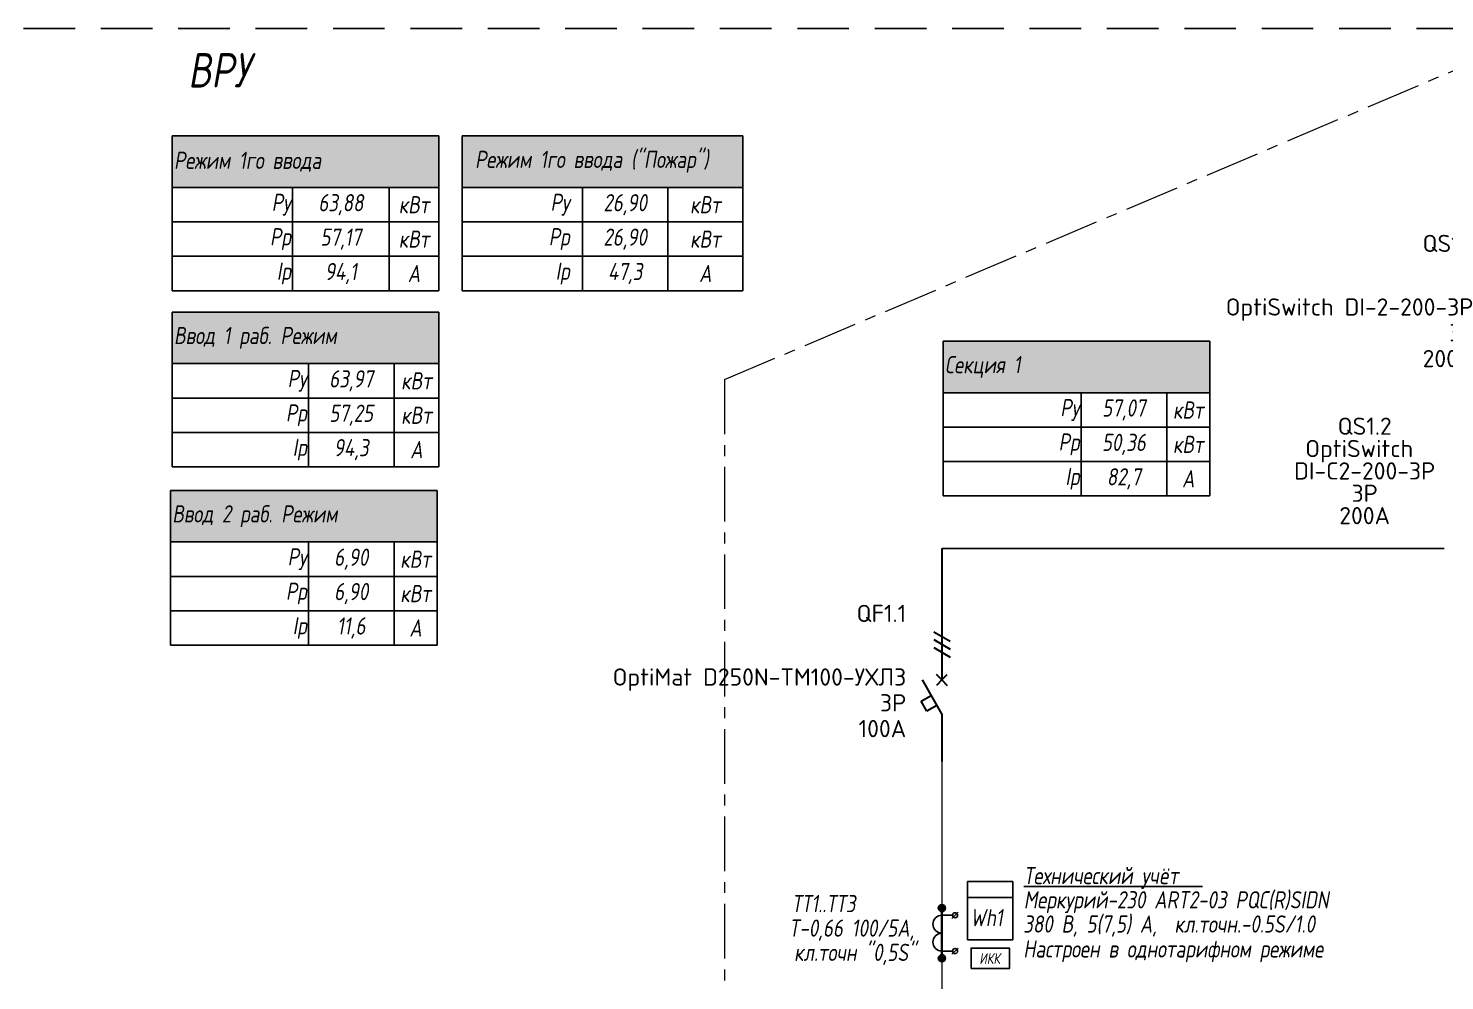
# Model space of a CAD drawing. Header units: millimetres. Extents: x -4379 to 694, y -18291 to 2656.
# Drawn here: x -2744.9 to -2580.2, y -1392.5 to -1281.7 of the extents above; entities that cross this region are included whole.
import ezdxf
from ezdxf.enums import TextEntityAlignment as Align

# ---------------------------------------------------------------- set-up
doc = ezdxf.new("R2010")
doc.units = ezdxf.units.MM
for name, pattern in [('ACAD_ISO016W100', [9, 6, -3]), ('CENTER', [50.8, 31.75, -6.35, 6.35, -6.35]), ('НЕВИДИМАЯ2', [4.7625, 3.175, -1.5875])]:
    doc.linetypes.add(name, pattern=pattern)
doc.layers.add('EL_TX', color=7, linetype='Continuous', lineweight=25)
doc.layers.add('ЭС АВ', color=7, linetype='Continuous', lineweight=18)
doc.layers.add('Автомат защитный', color=7, linetype='Continuous')
doc.layers.add('Схема', color=7, linetype='Continuous')
doc.styles.add('SLD_Style', font='isocpeur.ttf', dxfattribs={"width": 0.9})
doc.styles.get("Standard").update_dxf_attribs({"font": 'isocpeur.ttf'})
doc.styles.add('ГОСТ', font='isocpeur.ttf')
doc.styles.add('ГОСТ-0.8', font='isocpeur.ttf', dxfattribs={"width": 0.8, "oblique": 10})

# ---------------------------------------------------------------- blocks, each defined once
blk = doc.blocks.new('*T60')
at = {"layer": 'EL_TX', "linetype": 'ByBlock', "lineweight": -2, "ltscale": 100, "transparency": 16777216}
for p, q in [((0, 0), (31, 0)), ((0, 0), (0, -18)), ((31, 0), (31, -18)), ((0, -6), (13.99, -6)), ((13.99, -6), (13.99, -18)), ((25.23, -6), (25.23, -18)), ((0, -10), (31, -10)), ((0, -14), (31, -14)), ((0, -18), (31, -18))]:
    blk.add_line(p, q, dxfattribs=at)
at = {"layer": 'EL_TX', "color": 0, "linetype": 'ByBlock', "lineweight": -2, "ltscale": 100, "transparency": 16777216}
blk.add_line((13.99, -6), (31, -6), dxfattribs=at)
at = {"layer": 'EL_TX', "color": 40, "lineweight": 0, "ltscale": 100, "true_color": 0xffc000, "transparency": 16777216}
blk.add_solid([(0, 0), (0, -6), (31, 0), (31, -6)], dxfattribs=at)
at = {"layer": 'EL_TX', "color": 0, "lineweight": -3, "ltscale": 100, "transparency": 16777216, "char_height": 2, "style": 'ГОСТ-0.8'}
for s, insert, width, attachment_point in [('{\\fISOCPEUR|b0|i0|c0;Режим 1го ввода', (0.2, -3), 30.6, 4), ('{\\fISOCPEUR|b0|i0|c0;Ру', (13.79, -8), 13.5912, 6), ('{\\fISOCPEUR|b0|i0|c0;63,88', (19.61, -8), 10.8383, 5), ('{\\fISOCPEUR|b0|i0|c0;кВт', (28.11, -8), 5.3705, 5), ('{\\fISOCPEUR|b0|i0|c0;Рр', (13.79, -12), 13.5912, 6), ('{\\fISOCPEUR|b0|i0|c0;57,17', (19.61, -12), 10.8383, 5), ('{\\fISOCPEUR|b0|i0|c0;кВт', (28.11, -12), 5.3705, 5), ('{\\fISOCPEUR|b0|i0|c0;Iр', (13.79, -16), 13.5912, 6), ('{\\fISOCPEUR|b0|i0|c0;94,1', (19.61, -16), 10.8383, 5), ('{\\fISOCPEUR|b0|i0|c0;А', (28.11, -16), 5.3705, 5)]:
    blk.add_mtext(s, dxfattribs=dict(at, insert=insert, width=width, attachment_point=attachment_point))
blk = doc.blocks.new('*T61')
at = {"layer": 'EL_TX', "linetype": 'ByBlock', "lineweight": -2, "ltscale": 100, "transparency": 16777216}
for p, q in [((0, 0), (31, 0)), ((0, 0), (0, -18)), ((31, 0), (31, -18)), ((0, -6), (15.84, -6)), ((15.84, -6), (15.84, -18)), ((25.79, -6), (25.79, -18)), ((0, -10), (15.84, -10)), ((0, -14), (31, -14)), ((0, -18), (31, -18))]:
    blk.add_line(p, q, dxfattribs=at)
at = {"layer": 'EL_TX', "color": 0, "linetype": 'ByBlock', "lineweight": -2, "ltscale": 100, "transparency": 16777216}
for p, q in [((15.84, -6), (31, -6)), ((15.84, -10), (31, -10))]:
    blk.add_line(p, q, dxfattribs=at)
at = {"layer": 'EL_TX', "color": 40, "lineweight": 0, "ltscale": 100, "true_color": 0xffc000, "transparency": 16777216}
blk.add_solid([(0, 0), (0, -6), (31, 0), (31, -6)], dxfattribs=at)
at = {"layer": 'EL_TX', "color": 0, "lineweight": -3, "ltscale": 100, "transparency": 16777216, "char_height": 2, "style": 'ГОСТ-0.8'}
for s, insert, width, attachment_point in [('{\\fISOCPEUR|b0|i0|c0;Ввод 1 раб. Режим', (0.2, -3), 30.6, 4), ('{\\fISOCPEUR|b0|i0|c0;Ру', (15.64, -8), 15.4387, 6), ('{\\fISOCPEUR|b0|i0|c0;63,97', (20.81, -8), 9.5503, 5), ('{\\fISOCPEUR|b0|i0|c0;кВт', (28.39, -8), 4.811, 5), ('{\\fISOCPEUR|b0|i0|c0;Рр', (15.64, -12), 15.4387, 6), ('{\\fISOCPEUR|b0|i0|c0;57,25', (20.81, -12), 9.5503, 5), ('{\\fISOCPEUR|b0|i0|c0;кВт', (28.39, -12), 4.811, 5), ('{\\fISOCPEUR|b0|i0|c0;Iр', (15.64, -16), 15.4387, 6), ('{\\fISOCPEUR|b0|i0|c0;94,3', (20.81, -16), 9.5503, 5), ('{\\fISOCPEUR|b0|i0|c0;А', (28.39, -16), 4.811, 5)]:
    blk.add_mtext(s, dxfattribs=dict(at, insert=insert, width=width, attachment_point=attachment_point))
blk = doc.blocks.new('*T62')
at = {"layer": 'EL_TX', "linetype": 'ByBlock', "lineweight": -2, "ltscale": 100, "transparency": 16777216}
for p, q in [((0, 0), (31, 0)), ((0, 0), (0, -18)), ((31, 0), (31, -18)), ((0, -6), (16.04, -6)), ((16.04, -6), (16.04, -18)), ((25.99, -6), (25.99, -18)), ((0, -10), (16.04, -10)), ((0, -14), (31, -14)), ((0, -18), (31, -18))]:
    blk.add_line(p, q, dxfattribs=at)
at = {"layer": 'EL_TX', "color": 0, "linetype": 'ByBlock', "lineweight": -2, "ltscale": 100, "transparency": 16777216}
for p, q in [((16.04, -6), (31, -6)), ((16.04, -10), (31, -10))]:
    blk.add_line(p, q, dxfattribs=at)
at = {"layer": 'EL_TX', "color": 40, "lineweight": 0, "ltscale": 100, "true_color": 0xffc000, "transparency": 16777216}
blk.add_solid([(0, 0), (0, -6), (31, 0), (31, -6)], dxfattribs=at)
at = {"layer": 'EL_TX', "color": 0, "lineweight": -3, "ltscale": 100, "transparency": 16777216, "char_height": 2, "style": 'ГОСТ-0.8'}
for s, insert, width, attachment_point in [('{\\fISOCPEUR|b0|i0|c0;Ввод 2 раб. Режим', (0.2, -3), 30.6, 4), ('{\\fISOCPEUR|b0|i0|c0;Ру', (15.84, -8), 15.637, 6), ('{\\fISOCPEUR|b0|i0|c0;6,90', (21.01, -8), 9.5503, 5), ('{\\fISOCPEUR|b0|i0|c0;кВт', (28.49, -8), 4.6127, 5), ('{\\fISOCPEUR|b0|i0|c0;Рр', (15.84, -12), 15.637, 6), ('{\\fISOCPEUR|b0|i0|c0;6,90', (21.01, -12), 9.5503, 5), ('{\\fISOCPEUR|b0|i0|c0;кВт', (28.49, -12), 4.6127, 5), ('{\\fISOCPEUR|b0|i0|c0;Iр', (15.84, -16), 15.637, 6), ('{\\fISOCPEUR|b0|i0|c0;11,6', (21.01, -16), 9.5503, 5), ('{\\fISOCPEUR|b0|i0|c0;А', (28.49, -16), 4.6127, 5)]:
    blk.add_mtext(s, dxfattribs=dict(at, insert=insert, width=width, attachment_point=attachment_point))
blk = doc.blocks.new('*T63')
at = {"layer": 'EL_TX', "color": 0, "linetype": 'ByBlock', "lineweight": -2, "ltscale": 100, "transparency": 16777216}
for p, q in [((0, 0), (32.65, 0)), ((14, -6), (32.65, -6)), ((14, -10), (32.65, -10))]:
    blk.add_line(p, q, dxfattribs=at)
at = {"layer": 'EL_TX', "linetype": 'ByBlock', "lineweight": -2, "ltscale": 100, "transparency": 16777216}
for p, q in [((0, 0), (0, -18)), ((32.65, 0), (32.65, -18)), ((0, -6), (14, -6)), ((14, -6), (14, -18)), ((23.92, -6), (23.92, -18)), ((0, -10), (14, -10)), ((0, -14), (32.65, -14)), ((0, -18), (32.65, -18))]:
    blk.add_line(p, q, dxfattribs=at)
at = {"layer": 'EL_TX', "color": 1, "lineweight": 0, "ltscale": 100, "transparency": 16777216}
blk.add_solid([(0, 0), (0, -6), (32.65, 0), (32.65, -6)], dxfattribs=at)
at = {"layer": 'EL_TX', "color": 0, "ltscale": 100, "transparency": 16777216, "char_height": 2, "style": 'ГОСТ-0.8'}
for s, insert, width, attachment_point in [('{\\fISOCPEUR|b0|i0|c0;Режим 1го ввода ("Пожар")', (1.5, -3), 29.6466, 4), ('{\\fISOCPEUR|b0|i0|c0;Ру', (12.5, -8), 11, 6), ('{\\fISOCPEUR|b0|i0|c0;26,90', (18.96, -8), 6.9228, 5), ('{\\fISOCPEUR|b0|i0|c0;кВт', (28.28, -8), 8.5239, 5), ('{\\fISOCPEUR|b0|i0|c0;Рр', (12.5, -12), 11, 6), ('{\\fISOCPEUR|b0|i0|c0;26,90', (18.96, -12), 6.9228, 5), ('{\\fISOCPEUR|b0|i0|c0;кВт', (28.28, -12), 8.5239, 5), ('{\\fISOCPEUR|b0|i0|c0;Iр', (12.5, -16), 11, 6), ('{\\fISOCPEUR|b0|i0|c0;47,3', (18.96, -16), 6.9228, 5), ('{\\fISOCPEUR|b0|i0|c0;А', (28.28, -16), 8.5239, 5)]:
    blk.add_mtext(s, dxfattribs=dict(at, insert=insert, width=width, attachment_point=attachment_point))
blk = doc.blocks.new('*T66')
at = {"layer": 'EL_TX', "linetype": 'ByBlock', "lineweight": -2, "ltscale": 100, "transparency": 16777216}
for p, q in [((0, 0), (31, 0)), ((0, 0), (0, -18)), ((31, 0), (31, -18)), ((0, -6), (16.04, -6)), ((16.04, -6), (16.04, -18)), ((25.99, -6), (25.99, -18)), ((0, -10), (16.04, -10)), ((0, -14), (31, -14)), ((0, -18), (31, -18))]:
    blk.add_line(p, q, dxfattribs=at)
at = {"layer": 'EL_TX', "color": 0, "linetype": 'ByBlock', "lineweight": -2, "ltscale": 100, "transparency": 16777216}
for p, q in [((16.04, -6), (31, -6)), ((16.04, -10), (31, -10))]:
    blk.add_line(p, q, dxfattribs=at)
at = {"layer": 'EL_TX', "color": 40, "lineweight": 0, "ltscale": 100, "true_color": 0xffc000, "transparency": 16777216}
blk.add_solid([(0, 0), (0, -6), (31, 0), (31, -6)], dxfattribs=at)
at = {"layer": 'EL_TX', "color": 0, "lineweight": -3, "ltscale": 100, "transparency": 16777216, "char_height": 2, "style": 'ГОСТ-0.8'}
for s, insert, width, attachment_point in [('{\\fISOCPEUR|b0|i0|c0;Секция 1', (0.2, -3), 30.6, 4), ('{\\fISOCPEUR|b0|i0|c0;Ру', (15.84, -8), 15.637, 6), ('{\\fISOCPEUR|b0|i0|c0;57,07', (21.01, -8), 9.5503, 5), ('{\\fISOCPEUR|b0|i0|c0;кВт', (28.49, -8), 4.6127, 5), ('{\\fISOCPEUR|b0|i0|c0;Рр', (15.84, -12), 15.637, 6), ('{\\fISOCPEUR|b0|i0|c0;50,36', (21.01, -12), 9.5503, 5), ('{\\fISOCPEUR|b0|i0|c0;кВт', (28.49, -12), 4.6127, 5), ('{\\fISOCPEUR|b0|i0|c0;Iр', (15.84, -16), 15.637, 6), ('{\\fISOCPEUR|b0|i0|c0;82,7', (21.01, -16), 9.5503, 5), ('{\\fISOCPEUR|b0|i0|c0;А', (28.49, -16), 4.6127, 5)]:
    blk.add_mtext(s, dxfattribs=dict(at, insert=insert, width=width, attachment_point=attachment_point))
blk = doc.blocks.new('*U49')
at = {"lineweight": 30}
blk.add_line((-1.49, 52.45), (-1.49, 47.65), dxfattribs=at)
at = {"layer": 'Автомат защитный', "lineweight": 30}
for p, q in [((-2.44, 43.1), (-0.53, 41.99)), ((-2.44, 42.05), (-0.53, 40.94)), ((-2.44, 40.92), (-0.53, 39.81)), ((-1.49, 33.21), (-3.76, 37.16))]:
    blk.add_line(p, q, dxfattribs=at)
at = {"layer": 'ЭС АВ', "color": 7, "linetype": 'Continuous', "lineweight": 30}
for p, q in [((-1.49, 47.65), (-1.49, 37.16)), ((-1.49, 37.79), (-1.49, 37.17)), ((-1.49, 33.21), (-1.49, 27.7))]:
    blk.add_line(p, q, dxfattribs=at)
blk.add_lwpolyline([(-2.12, 37.17), (-0.85, 37.17)], dxfattribs=at)
at = {"layer": 'Автомат защитный', "style": 'SLD_Style'}
for tag, p in [('NUMBER', (-5.64, 44.9)), ('SWITCHTYPE', (-5.64, 41.88)), ('SWITCHNOMINALCURRENT', (-5.64, 39.02)), ('SWITCHRELEASECURRENT', (-5.64, 36.02)), ('RCDTYPE', (-5.64, 33.02)), ('RCDSETPOINT', (-5.64, 30.02))]:
    blk.add_attdef(tag, text='', height=2, dxfattribs=at).set_placement(p, align=Align.MIDDLE_RIGHT)
blk = doc.blocks.new('*U50')
at = {"lineweight": 30}
blk.add_line((-1.49, 52.45), (-1.49, 47.65), dxfattribs=at)
at = {"layer": 'Автомат защитный', "lineweight": 30}
for p, q in [((-2.44, 42.77), (-0.53, 41.66)), ((-2.44, 41.87), (-0.53, 40.76)), ((-2.44, 40.92), (-0.53, 39.81)), ((-1.49, 33.21), (-3.76, 37.16)), ((-3.89, 34.7), (-2.73, 35.37)), ((-3.22, 33.55), (-3.89, 34.7)), ((-2.07, 34.21), (-3.22, 33.55))]:
    blk.add_line(p, q, dxfattribs=at)
at = {"layer": 'ЭС АВ', "color": 7, "linetype": 'Continuous', "lineweight": 30}
for p, q in [((-1.49, 47.65), (-1.49, 37.16)), ((-1.49, 37.79), (-1.49, 37.17)), ((-1.49, 33.21), (-1.49, 27.7))]:
    blk.add_line(p, q, dxfattribs=at)
at = {"layer": 'ЭС АВ', "color": 7, "lineweight": 30}
for q in [(-2.11, 37.78), (-2.11, 36.53), (-0.86, 37.78), (-0.86, 36.53)]:
    blk.add_line((-1.49, 37.16), q, dxfattribs=at)
at = {"layer": 'Автомат защитный', "style": 'SLD_Style'}
for tag, p in [('NUMBER', (-5.64, 44.9)), ('SWITCHTYPE', (-5.64, 41.88)), ('SWITCHRELEASE', (-5.64, 38.88)), ('SWITCHNOMINALCURRENT', (-5.64, 35.88)), ('SWITCHRELEASECURRENT', (-5.64, 32.88)), ('RCDTYPE', (-5.64, 29.88)), ('RCDSETPOINT', (-5.64, 26.88))]:
    blk.add_attdef(tag, text='', height=2, dxfattribs=at).set_placement(p, align=Align.MIDDLE_RIGHT)
blk = doc.blocks.new('ТТ')
at = {"layer": 'Схема'}
h = blk.add_hatch(color=256, dxfattribs=at)
h.paths.add_polyline_path([(41694.82, -2816.93, 0.414214), (41694.41, -2817.35), (41694.82, -2817.35)])
h.paths.add_polyline_path([(41694.82, -2816.93), (41694.82, -2817.35), (41695.24, -2817.35, 0.414214)])
h.paths.add_polyline_path([(41694.82, -2817.35), (41694.41, -2817.35, 0.414214), (41694.82, -2817.77)])
h.paths.add_polyline_path([(41695.24, -2817.35), (41694.82, -2817.35), (41694.82, -2817.77, 0.414214)])
h = blk.add_hatch(color=256, dxfattribs=at)
h.paths.add_polyline_path([(41694.82, -2822.77, 0.414214), (41694.41, -2823.18), (41694.82, -2823.18)])
h.paths.add_polyline_path([(41694.82, -2822.77), (41694.82, -2823.18), (41695.24, -2823.18, 0.414214)])
h.paths.add_polyline_path([(41694.82, -2823.18), (41694.41, -2823.18, 0.414214), (41694.82, -2823.6)])
h.paths.add_polyline_path([(41695.24, -2823.18), (41694.82, -2823.18), (41694.82, -2823.6, 0.414214)])
for p, q in [((41696.7, -2817.83, -0.06), (41695.99, -2818.54, -0.06)), ((41694.82, -2818.18, -0.06), (41696.06, -2818.18, -0.06)), ((41694.82, -2822.35, -0.06), (41696.06, -2822.35, -0.06)), ((41696.7, -2822, -0.06), (41695.99, -2822.7, -0.06))]:
    blk.add_line(p, q, dxfattribs=at)
at = {"layer": 'Схема', "const_width": 0.292, "elevation": -0.06}
blk.add_lwpolyline([(41694.82, -2817.35), (41694.82, -2823.18)], dxfattribs=at)
at = {"layer": 'Схема'}
for centre, radius in [((41694.82, -2817.35, -0.06), 0.417), ((41696.35, -2818.18, -0.06), 0.292), ((41694.82, -2823.18, -0.06), 0.417), ((41696.35, -2822.35, -0.06), 0.292)]:
    blk.add_circle(centre, radius, dxfattribs=at)
for centre in [(41694.82, -2819.22, -0.06), (41694.82, -2821.31, -0.06)]:
    blk.add_arc(centre, 1.04, 90, 270, dxfattribs=at)
blk = doc.blocks.new('ТТ-066')
at = {"layer": 'Схема', "const_width": 0.292, "elevation": 0}
blk.add_lwpolyline([(0, 2.92), (0, -2.92)], dxfattribs=at)
at = {"color": 0}
blk.add_blockref('ТТ', (-41694.82, 2820.27, 0.06), dxfattribs=at)

msp = doc.modelspace()

# ---------------------------------------------------------------- linework, layer by layer
at = {"layer": 'EL_TX', "color": 7, "linetype": 'CENTER', "lineweight": 20, "ltscale": 0.2}
msp.add_line((-2663.91, -1322.572, -0.08), (-2572.679, -1283.905, -0.033), dxfattribs=at)
at = {"layer": 'EL_TX', "linetype": 'Continuous'}
msp.add_line((-2635.643, -1382.8, 0.023), (-2630.394, -1382.8, 0.023), dxfattribs=at)
at = {"layer": 'EL_TX', "color": 7, "linetype": 'ACAD_ISO016W100'}
msp.add_lwpolyline([(-2544.889, -1434.905), (-2862.445, -1434.905), (-2862.445, -1281.729), (-2544.889, -1281.729)], close=True, dxfattribs=at)
at = {"layer": 'EL_TX', "color": 7, "linetype": 'CENTER', "lineweight": 20, "ltscale": 0.2, "elevation": -0.098}
msp.add_lwpolyline([(-2663.91, -1322.572), (-2663.91, -1401.964)], dxfattribs=at)
at = {"layer": 'EL_TX', "color": 0, "ltscale": 0.2}
for points, elevation in [([(-2580.214, -1342.205), (-2638.639, -1342.205)], -0.006), ([(-2629.124, -1381.515), (-2608.338, -1381.515)], -0.211)]:
    msp.add_lwpolyline(points, dxfattribs=dict(at, elevation=elevation))
at = {"layer": 'EL_TX', "lineweight": 0, "ltscale": 100, "elevation": -0.006}
msp.add_lwpolyline([(-2638.639, -1366.955), (-2638.639, -1396.964)], dxfattribs=at)
at = {"layer": 'EL_TX', "linetype": 'Continuous', "elevation": 0.023}
msp.add_lwpolyline([(-2635.643, -1380.935), (-2630.394, -1380.935), (-2630.394, -1387.702), (-2635.643, -1387.702)], close=True, dxfattribs=at)
at = {"layer": 'EL_TX', "elevation": -0.19}
msp.add_lwpolyline([(-2635.249, -1391.056), (-2630.789, -1391.056), (-2630.789, -1388.671), (-2635.249, -1388.671)], close=True, dxfattribs=at)

# ---------------------------------------------------------------- block references
for name, p in [('*T60', (-2728.142, -1294.237, -0.004)), ('*T63', (-2694.432, -1294.237, -0.004)), ('*T61', (-2728.142, -1314.717, -0.004)), ('*T66', (-2638.486, -1318.106, -0.007)), ('*T62', (-2728.342, -1335.455, -0.004))]:
    msp.add_blockref(name, p)
at = {"layer": 'EL_TX', "lineweight": 0}
ref = msp.add_blockref('*U49', (-2571.191, -1351.635, -0.006), dxfattribs=at)
ref.add_attrib('NUMBER', 'QS1.1', dxfattribs={"layer": 'Автомат защитный', "height": 2, "style": 'SLD_Style'}).set_placement((-2576.829, -1306.735, -0.006), align=Align.MIDDLE_RIGHT)
ref.add_attrib('SWITCHTYPE', 'OptiSwitch DI-2-200-3P', dxfattribs={"layer": 'Автомат защитный', "height": 2, "style": 'SLD_Style'}).set_placement((-2576.829, -1314.128, -0.006), align=Align.MIDDLE_RIGHT)
ref.add_attrib('SWITCHRELEASE', '3р', dxfattribs={"layer": 'Автомат защитный', "height": 2, "style": 'SLD_Style'}).set_placement((-2576.829, -1317.128, -0.006), align=Align.MIDDLE_RIGHT)
ref.add_attrib('SWITCHNOMINALCURRENT', '200A', dxfattribs={"layer": 'Автомат защитный', "height": 2, "style": 'SLD_Style'}).set_placement((-2576.829, -1320.128, -0.006), align=Align.MIDDLE_RIGHT)
ref = msp.add_blockref('*U50', (-2637.152, -1394.659, -0.006), dxfattribs=at)
ref.add_attrib('NUMBER', 'QF1.1', dxfattribs={"layer": 'Автомат защитный', "height": 2, "style": 'SLD_Style'}).set_placement((-2642.789, -1349.758, -0.006), align=Align.MIDDLE_RIGHT)
ref.add_attrib('SWITCHTYPE', 'OptiMat D250N-TM100-УХЛ3', dxfattribs={"layer": 'Автомат защитный', "height": 2, "style": 'SLD_Style'}).set_placement((-2642.789, -1357.152, -0.006), align=Align.MIDDLE_RIGHT)
ref.add_attrib('SWITCHRELEASE', '3Р', dxfattribs={"layer": 'Автомат защитный', "height": 2, "style": 'SLD_Style'}).set_placement((-2642.789, -1360.152, -0.006), align=Align.MIDDLE_RIGHT)
ref.add_attrib('SWITCHNOMINALCURRENT', '100А', dxfattribs={"layer": 'Автомат защитный', "height": 2, "style": 'SLD_Style'}).set_placement((-2642.789, -1363.152, -0.006), align=Align.MIDDLE_RIGHT)
at = {"layer": 'EL_TX'}
msp.add_blockref('ТТ-066', (-2638.639, -1386.943, -0.003), dxfattribs=at)

# ---------------------------------------------------------------- texts
at = {"layer": 'EL_TX', "linetype": 'Continuous', "style": 'ГОСТ', "oblique": 10, "width": 0.8}
for s, height, p in [('ВРУ', 4, (-2726.299, -1288.609, -0.004)), ('Wh1', 2, (-2635.328, -1386.135, 0.023)), ('ИКК', 1.25, (-2634.285, -1390.513, 0.023))]:
    msp.add_text(s, height=height, dxfattribs=at).set_placement(p)
at = {"layer": 'EL_TX', "linetype": 'НЕВИДИМАЯ2', "style": 'ГОСТ', "oblique": 10, "width": 0.8}
for s, p in [('Технический учёт', (-2629.124, -1381.245, -0.211)), ('Меркурий-230 ART2-03 PQС(R)SIDN', (-2629.124, -1384.059, -0.211)), ('ТТ1..ТТ3', (-2656.096, -1384.498, -0.004)), ('380 В, 5(7,5) А,  кл.точн.-0.5S/1.0   ', (-2629.181, -1386.874, -0.211)), ('T-0,66 100/5A, ', (-2656.469, -1387.348, -0.004)), (' кл.точн "0,5S"', (-2656.852, -1390.169, -0.004)), ('Настроен в однотарифном режиме', (-2629.181, -1389.77, -0.211))]:
    msp.add_text(s, height=2, dxfattribs=at).set_placement(p)
at = {"layer": 'EL_TX', "transparency": 33554687, "insert": (-2589.474, -1333.191, 0.05), "char_height": 2, "width": 24.8117, "attachment_point": 5, "line_spacing_factor": 0.78}
msp.add_mtext('QS1.2\\P{\\C250;\\c2105123;OptiSwitch \\H1.36667x; \\H0.73171x;DI-C2-200-3P\\H1.352x; \\H0.73964x;\\P3P} {\\H1.35259x; }\\P200A{\\H1.35256x; }', dxfattribs=at)

doc.saveas('drawing.dxf')
